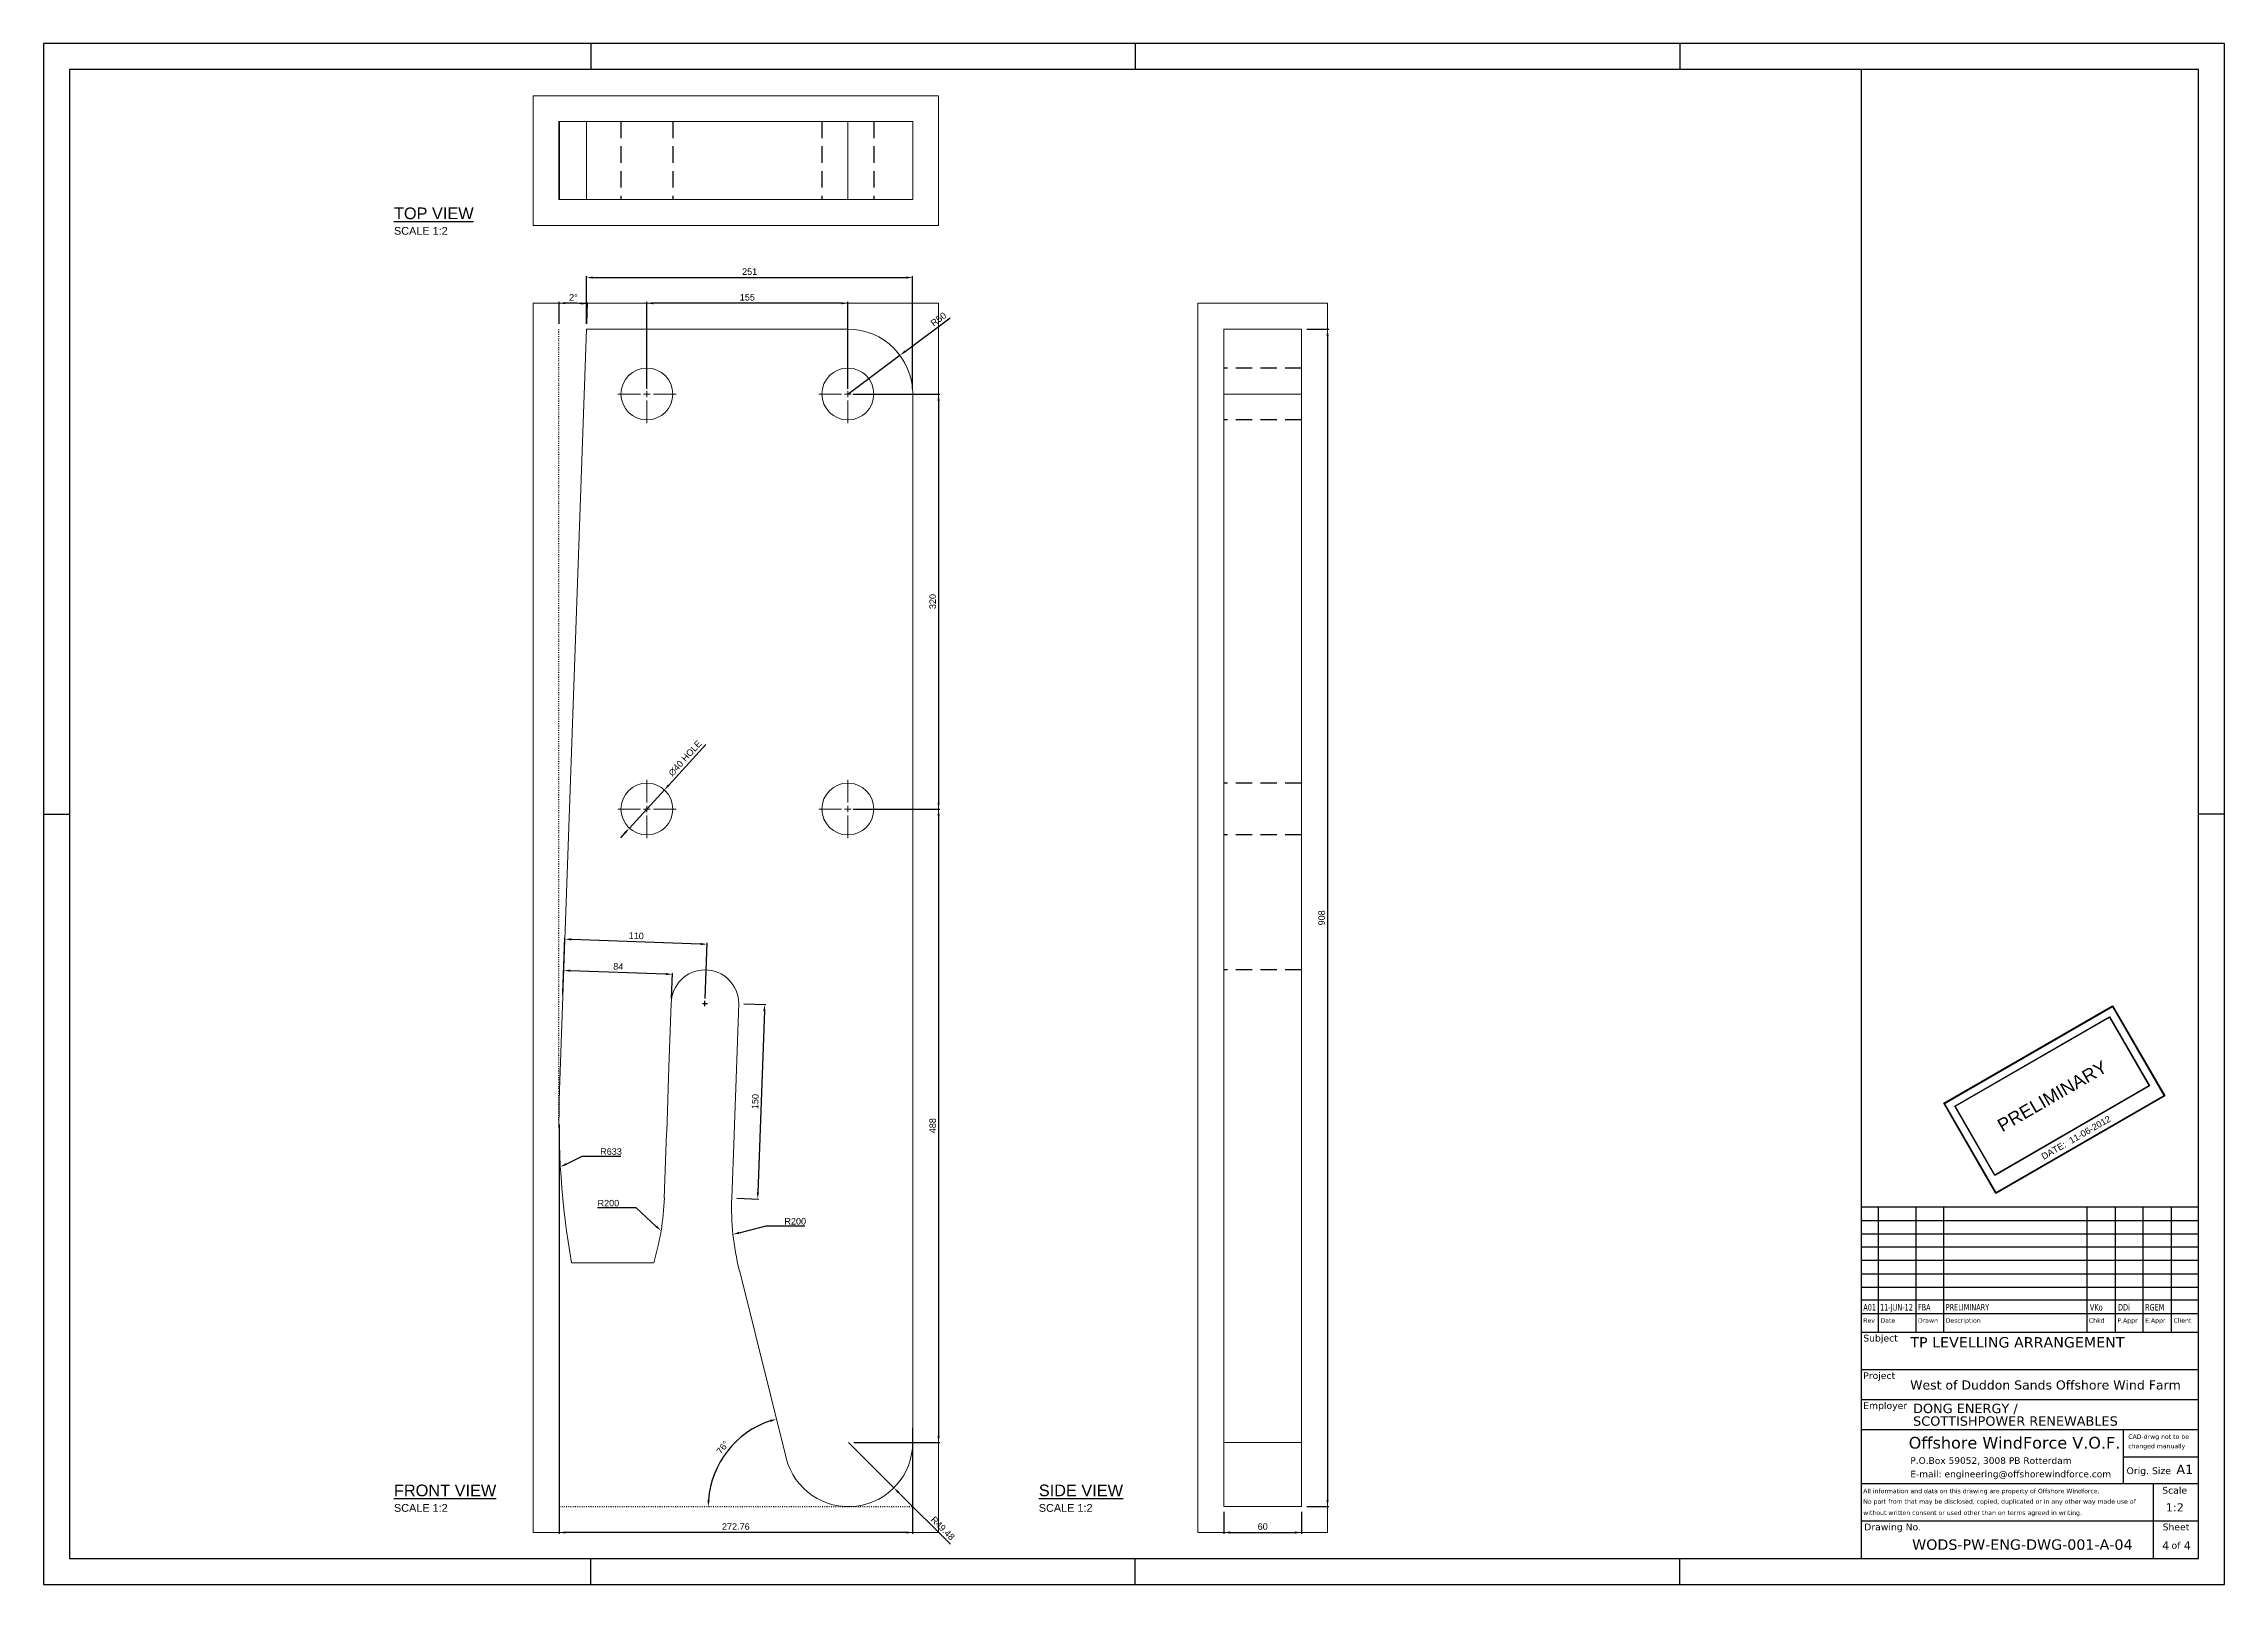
# Paper-space layout 'SHEET 4 OF' of a CAD drawing. Header units: millimetres. Extents: x 0 to 841, y 0 to 594.
# The model-space entities are those that its viewports show. They can reach past a viewport. Long polylines and large blocks are cut down to what shows.
import ezdxf
from ezdxf import colors
from ezdxf.entities.mleader import LeaderData, LeaderLine
from ezdxf.enums import TextEntityAlignment as Align
from ezdxf.math import Vec2, Vec3

# ---------------------------------------------------------------- set-up
doc = ezdxf.new("R2010")
doc.units = ezdxf.units.MM
doc.header["$MEASUREMENT"] = 0
doc.header["$PDMODE"] = 35
for name, pattern in [('CENTER2', [28.575, 19.05, -3.175, 3.175, -3.175]), ('DOT', [0.25, 0, -0.25]), ('HIDDEN2', [4.7625, 3.175, -1.5875])]:
    doc.linetypes.add(name, pattern=pattern)
doc.layers.get('Defpoints').update_dxf_attribs({"color": 244})
for name, color, linetype in [('00_pen 0.10', 140, 'Continuous'), ('00_pen 0.35', 11, 'Continuous'), ('00_pen 0.50', 10, 'Continuous'), ('00_PEN_Breakline', 2, 'HIDDEN2'), ('00_PEN_Centerline', 56, 'CENTER2'), ('00_PEN_Dimensions&Text', 1, 'Continuous'), ('00_PEN_Dot', 40, 'DOT'), ('018', 1, 'Continuous'), ('050', 4, 'Continuous'), ('Dimension', 1, 'Continuous'), ('Tekst', 2, 'Continuous')]:
    doc.layers.add(name, color=color, linetype=linetype)
doc.layers.add('00_PEN_Helpline', color=6, linetype='Continuous', plot=False)
for name, color, linetype, lineweight in [('SE1-Anntotations', 3, 'Continuous', 0), ('SE1-Logo', 7, 'Continuous', 0), ('SE1-Titles', 3, 'Continuous', 0)]:
    doc.layers.add(name, color=color, linetype=linetype, lineweight=lineweight)
doc.styles.add('2.5mm', font='verdana.ttf', dxfattribs={"height": 2.5})
doc.styles.add('3.5mm', font='verdana.ttf', dxfattribs={"height": 3.5})
doc.styles.add('Arial', font='arial.ttf', dxfattribs={"height": 2.5})
doc.styles.add('Smit Company Font', font='verdana.ttf', dxfattribs={"height": 1})
doc.dimstyles.new('A1_TWD_STANDAARD', dxfattribs={"dimtxt": 2.5, "dimasz": 2.5, "dimexe": 0.5, "dimexo": 2, "dimgap": 1, "dimtad": 1, "dimdec": 0, "dimdsep": 46, "dimtxsty": 'Arial', "dimcen": 10, "dimclrd": 256, "dimclre": 256, "dimclrt": 256, "dimadec": 0, "dimazin": 0, "dimtfac": 1, "dimtdec": 0, "dimtmove": 0, "dimatfit": 0, "dimfxl": 0, "dimtolj": 1, "dimtzin": 0, "dimlwd": -1, "dimlwe": -1, "dimarcsym": 0})

# ---------------------------------------------------------------- blocks, each defined once
blk = doc.blocks.new('Layout Titleblock A1')
at = {"layer": '018'}
for p, q in [((-630, 594), (-630, 584)), ((-420, 594), (-420, 584)), ((-210, 594), (-210, 584)), ((-140, 10), (-140, 584)), ((-841, 297), (-831, 297)), ((0, 297), (-10, 297)), ((-140, 145.49), (-10, 145.49)), ((-133.36, 97.24), (-133.36, 145.49)), ((-118.91, 97.24), (-118.91, 145.49)), ((-108.22, 97.24), (-108.22, 145.49)), ((-52.98, 97.24), (-52.98, 145.49)), ((-42, 97.24), (-42, 145.49)), ((-31.32, 97.24), (-31.32, 145.49)), ((-20.34, 97.24), (-20.34, 145.49)), ((-140, 140.29), (-10, 140.29)), ((-140, 135.09), (-10, 135.09)), ((-140, 130.18), (-10, 130.18)), ((-140, 124.98), (-10, 124.98)), ((-140, 119.78), (-10, 119.78)), ((-140, 114.58), (-10, 114.58)), ((-140, 109.67), (-10, 109.67)), ((-140, 104.47), (-10, 104.47)), ((-140, 97.24), (-10, 97.24)), ((-140, 82.8), (-10, 82.8)), ((-140, 71.24), (-10, 71.24)), ((-38.89, 38.89), (-38.89, 59.69)), ((-38.89, 49.14), (-10, 49.14)), ((-140, 38.89), (-10, 38.89)), ((-27.33, 10), (-27.33, 38.89)), ((-140, 24.44), (-10, 24.44)), ((-630, 0), (-630, 10)), ((-420, 0), (-420, 10)), ((-210, 0), (-210, 10))]:
    blk.add_line(p, q, dxfattribs=at)
blk.add_lwpolyline([(0, 594), (-841, 594), (-841, 0), (0, 0), (0, 594)], close=True, dxfattribs=at)
at = {"layer": '050'}
blk.add_lwpolyline([(-831, 10), (-10, 10), (-10, 584), (-831, 584), (-831, 10)], close=True, dxfattribs=at)
at = {"layer": 'SE1-Anntotations', "color": 7, "linetype": 'Continuous', "lineweight": 30}
blk.add_line((-140, 59.69), (-10, 59.69), dxfattribs=at)
at = {"layer": 'SE1-Anntotations', "color": 7, "linetype": 'Continuous', "lineweight": 0, "style": '2.5mm'}
for s, height, p in [('Rev', 1.733, (-139.28, 100.86)), ('Date', 1.733, (-132.63, 100.86)), ('Drawn', 1.733, (-118.19, 100.86)), ('Description', 1.7333, (-107.5, 100.86)), ('Chkd', 1.733, (-52.26, 100.86)), ('P.Appr', 1.733, (-41.28, 100.86)), ('E.Appr', 1.733, (-30.59, 100.86)), ('Client', 1.733, (-19.62, 100.86)), ('Subject', 2.6, (-139.28, 93.63)), ('Project', 2.6, (-139.28, 79.19)), ('Employer', 2.6, (-139.28, 67.63)), ('CAD-drwg not to be', 1.7333, (-37.08, 56.08)), ('changed manually', 1.7333, (-37.08, 52.47)), ('Orig. Size', 2.6, (-37.73, 42.5)), ('All information and data on this drawing are property of Offshore Windforce.', 1.7333, (-139.28, 35.13)), ('without written consent or used other than on terms agreed in writing.', 1.7333, (-139.28, 26.76)), ('No part from that may be disclosed, copied, duplicated or in any other way made use of ', 1.7333, (-139.28, 31.09)), ('Drawing No.', 2.6, (-138.89, 20.83))]:
    blk.add_text(s, height=height, dxfattribs=at).set_placement(p)
at = {"layer": 'SE1-Anntotations', "color": 7, "linetype": 'Continuous', "lineweight": 13, "style": '2.5mm'}
blk.add_text('A1', height=3.611, dxfattribs=at).set_placement((-18.52, 42.5))
at = {"layer": 'SE1-Anntotations', "color": 7, "linetype": 'Continuous', "lineweight": 0, "style": '2.5mm'}
for s, p in [('Scale', (-19.18, 34.97)), ('Sheet', (-18.67, 20.83)), ('of', (-18.67, 13.72))]:
    blk.add_text(s, height=2.6, dxfattribs=at).set_placement(p, align=Align.CENTER)
at = {"layer": 'SE1-Logo', "color": 7, "linetype": 'Continuous', "lineweight": 0, "style": '2.5mm'}
blk.add_text('P.O.Box 59052, 3008 PB Rotterdam', height=2.538, dxfattribs=at).set_placement((-121.12, 46.46))
at = {"layer": 'SE1-Logo', "color": 7, "linetype": 'Continuous', "lineweight": 0, "insert": (-121.12, 40.54), "char_height": 2.538, "width": 80.4867, "attachment_point": 7, "line_spacing_factor": 1.016667, "style": '2.5mm'}
blk.add_mtext('\\fVerdana|b0|i0|c0|p0;E-mail: engineering@offshorewindforce.com', dxfattribs=at)
at = {"layer": 'Tekst', "style": '2.5mm'}
for s, height, p in [(' West of Duddon Sands Offshore Wind Farm', 3.5, (-122.7, 78.62)), ('Offshore WindForce V.O.F.', 4.5, (-121.74, 56.85))]:
    blk.add_text(s, height=height, dxfattribs=at).set_placement(p, align=Align.TOP_LEFT)
at = {"layer": 'Tekst', "insert": (-120.05, 69.64), "char_height": 3.6111, "width": 125.7433, "attachment_point": 1, "line_spacing_factor": 0.807692, "style": '2.5mm'}
blk.add_mtext('\\fVerdana|b0|i0|c0|p0;DONG ENERGY /\\PSCOTTISHPOWER RENEWABLES', dxfattribs=at)
blk = doc.blocks.new('*D258')
at = {"layer": '00_PEN_Dimensions&Text'}
for p, q in [((198.76, 485.91), (198.76, 494.45)), ((209.49, 485.91), (209.79, 494.26))]:
    blk.add_line(p, q, dxfattribs=at)
blk.add_arc((198.76, 184.92), 309.04, 88.42176, 89.5365, dxfattribs=at)
for points in [[(201.26, 493.53), (201.26, 494.36), (198.76, 493.95)], [(207.28, 494.25), (207.26, 493.42), (209.77, 493.76)]]:
    blk.add_solid(points, dxfattribs=at)
at = {"layer": 'Defpoints', "color": 0}
for p in [(206.1, 493.87), (198.76, 483.91, 44665.91), (209.42, 483.91, 44665.91), (198.96, 190.55, 44665.91), (198.76, 179.28, 44665.91)]:
    blk.add_point(p, dxfattribs=at)
at = {"layer": '00_PEN_Dimensions&Text', "insert": (204.3, 496.16), "char_height": 2.5, "attachment_point": 5, "rotation": 358.97913, "style": 'Arial'}
blk.add_mtext('\\A1;2°', dxfattribs=at)
blk = doc.blocks.new('*D259')
at = {"layer": '00_PEN_Dimensions&Text'}
for p, q in [((209.42, 485.91), (209.42, 504.31)), ((211.92, 503.81), (332.64, 503.81)), ((335.14, 460.91), (335.14, 504.31))]:
    blk.add_line(p, q, dxfattribs=at)
for points in [[(211.92, 504.23), (211.92, 503.4), (209.42, 503.81)], [(332.64, 504.23), (332.64, 503.4), (335.14, 503.81)]]:
    blk.add_solid(points, dxfattribs=at)
at = {"layer": 'Defpoints', "color": 0}
for p in [(335.14, 503.81), (209.42, 483.91), (335.14, 458.91)]:
    blk.add_point(p, dxfattribs=at)
at = {"layer": '00_PEN_Dimensions&Text', "insert": (272.28, 506.09), "char_height": 2.5, "attachment_point": 5, "style": 'Arial'}
blk.add_mtext('\\A1;251', dxfattribs=at)
blk = doc.blocks.new('*D273')
at = {"layer": '00_PEN_Dimensions&Text'}
for p, q in [((332.2, 475.33), (349.64, 488.31)), ((310.14, 458.91), (330.2, 473.84))]:
    blk.add_line(p, q, dxfattribs=at)
blk.add_solid([(331.95, 475.66), (332.45, 474.99), (330.2, 473.84)], dxfattribs=at)
at = {"layer": 'Defpoints', "color": 0}
for p in [(330.2, 473.84, 44665.91), (310.14, 458.91, 44665.91)]:
    blk.add_point(p, dxfattribs=at)
at = {"layer": '00_PEN_Dimensions&Text', "insert": (345.09, 487.76), "char_height": 2.5, "attachment_point": 5, "rotation": 36.65048, "style": 'Arial'}
blk.add_mtext('\\A1;R50', dxfattribs=at)
blk = doc.blocks.new('*D261')
at = {"layer": '00_PEN_Dimensions&Text'}
for p, q in [((312.14, 458.91), (345.64, 458.91)), ((345.14, 456.41), (345.14, 301.41)), ((312.14, 298.91), (345.64, 298.91))]:
    blk.add_line(p, q, dxfattribs=at)
for points in [[(344.72, 456.41), (345.55, 456.41), (345.14, 458.91)], [(344.72, 301.41), (345.55, 301.41), (345.14, 298.91)]]:
    blk.add_solid(points, dxfattribs=at)
at = {"layer": 'Defpoints', "color": 0}
for p in [(310.14, 458.91), (310.14, 298.91), (345.14, 298.91)]:
    blk.add_point(p, dxfattribs=at)
at = {"layer": '00_PEN_Dimensions&Text', "insert": (342.86, 378.91), "char_height": 2.5, "attachment_point": 5, "rotation": 90, "style": 'Arial'}
blk.add_mtext('\\A1;320', dxfattribs=at)
blk = doc.blocks.new('*D262')
at = {"layer": '00_PEN_Dimensions&Text'}
for p, q in [((232.64, 460.91), (232.64, 494.41)), ((307.64, 493.91), (235.14, 493.91)), ((310.14, 460.91), (310.14, 494.41))]:
    blk.add_line(p, q, dxfattribs=at)
for points in [[(235.14, 494.33), (235.14, 493.5), (232.64, 493.91)], [(307.64, 494.33), (307.64, 493.5), (310.14, 493.91)]]:
    blk.add_solid(points, dxfattribs=at)
at = {"layer": 'Defpoints', "color": 0}
for p in [(232.64, 493.91), (232.64, 458.91), (310.14, 458.91)]:
    blk.add_point(p, dxfattribs=at)
at = {"layer": '00_PEN_Dimensions&Text', "insert": (271.39, 496.19), "char_height": 2.5, "attachment_point": 5, "style": 'Arial'}
blk.add_mtext('\\A1;155', dxfattribs=at)
blk = doc.blocks.new('*D263')
at = {"layer": '00_PEN_Dimensions&Text'}
for p, q in [((200.29, 227.87), (201.05, 249.24)), ((253.37, 246.88), (203.53, 248.65)), ((255.12, 225.91), (255.88, 247.29))]:
    blk.add_line(p, q, dxfattribs=at)
for points in [[(203.55, 249.07), (203.52, 248.24), (201.03, 248.74)], [(253.38, 247.29), (253.35, 246.46), (255.86, 246.79)]]:
    blk.add_solid(points, dxfattribs=at)
at = {"layer": 'Defpoints', "color": 0}
for p in [(201.03, 248.74), (200.22, 225.87), (255.05, 223.91)]:
    blk.add_point(p, dxfattribs=at)
at = {"layer": '00_PEN_Dimensions&Text', "insert": (228.53, 250.04), "char_height": 2.5, "attachment_point": 5, "rotation": 357.95826, "style": 'Arial'}
blk.add_mtext('\\A1;110', dxfattribs=at)
blk = doc.blocks.new('*D264')
at = {"layer": '00_PEN_Dimensions&Text'}
for p, q in [((200.27, 227.4), (200.62, 237.18)), ((239.95, 235.28), (203.1, 236.6)), ((242.12, 225.91), (242.47, 235.69))]:
    blk.add_line(p, q, dxfattribs=at)
for points in [[(203.12, 237.01), (203.09, 236.18), (200.6, 236.69)], [(239.97, 235.7), (239.94, 234.87), (242.45, 235.19)]]:
    blk.add_solid(points, dxfattribs=at)
at = {"layer": 'Defpoints', "color": 0}
for p in [(200.6, 236.69), (200.2, 225.4), (242.05, 223.91)]:
    blk.add_point(p, dxfattribs=at)
at = {"layer": '00_PEN_Dimensions&Text', "insert": (221.61, 238.21), "char_height": 2.5, "attachment_point": 5, "rotation": 357.95826, "style": 'Arial'}
blk.add_mtext('\\A1;84', dxfattribs=at)
blk = doc.blocks.new('*D274')
at = {"layer": '00_PEN_Dimensions&Text'}
for p, q in [((310.4, 54.74), (327.89, 37.25)), ((329.66, 35.48), (349.68, 15.46))]:
    blk.add_line(p, q, dxfattribs=at)
blk.add_solid([(329.95, 35.77), (329.36, 35.18), (327.89, 37.25)], dxfattribs=at)
at = {"layer": 'Defpoints', "color": 0}
for p in [(310.4, 54.74, 44665.91), (327.89, 37.25, 44665.91)]:
    blk.add_point(p, dxfattribs=at)
at = {"layer": '00_PEN_Dimensions&Text', "insert": (346.75, 21.61), "char_height": 2.5, "attachment_point": 5, "rotation": 315, "style": 'Arial'}
blk.add_mtext('\\A1;R49.48', dxfattribs=at)
blk = doc.blocks.new('*D266')
at = {"layer": '00_PEN_Dimensions&Text'}
for p, q in [((312.14, 298.91), (345.64, 298.91)), ((345.14, 296.41), (345.14, 57.24)), ((312.4, 54.74), (345.64, 54.74))]:
    blk.add_line(p, q, dxfattribs=at)
for points in [[(344.72, 296.41), (345.55, 296.41), (345.14, 298.91)], [(344.72, 57.24), (345.55, 57.24), (345.14, 54.74)]]:
    blk.add_solid(points, dxfattribs=at)
at = {"layer": 'Defpoints', "color": 0}
for p in [(310.14, 298.91), (310.4, 54.74), (345.14, 54.74)]:
    blk.add_point(p, dxfattribs=at)
at = {"layer": '00_PEN_Dimensions&Text', "insert": (342.86, 176.83), "char_height": 2.5, "attachment_point": 5, "rotation": 90, "style": 'Arial'}
blk.add_mtext('\\A1;488', dxfattribs=at)
blk = doc.blocks.new('*D267')
at = {"layer": '00_PEN_Dimensions&Text'}
blk.add_arc((291.08, 30), 34.75, 108.15925, 175.87699, dxfattribs=at)
for points in [[(280.13, 63.42), (280.37, 62.62), (282.65, 63.71)], [(256.84, 32.48), (256, 32.51), (256.33, 30)]]:
    blk.add_solid(points, dxfattribs=at)
at = {"layer": 'Defpoints', "color": 0}
for p in [(268.3, 121.13, 44665.91), (269.04, 56.87), (286.39, 48.74, 44665.91), (198.76, 30, 44665.91), (335.14, 30, 44665.91)]:
    blk.add_point(p, dxfattribs=at)
at = {"layer": '00_PEN_Dimensions&Text', "insert": (261.9, 52.79), "char_height": 2.5, "attachment_point": 5, "rotation": 52.01812, "style": 'Arial'}
blk.add_mtext('\\A1;76°', dxfattribs=at)
blk = doc.blocks.new('*D268')
at = {"layer": '00_PEN_Dimensions&Text'}
for p, q in [((270.05, 223.84), (278.54, 223.54)), ((277.95, 221.06), (275.46, 151.09)), ((267.37, 148.87), (275.87, 148.57))]:
    blk.add_line(p, q, dxfattribs=at)
for points in [[(277.54, 221.07), (278.37, 221.04), (278.04, 223.56)], [(275.04, 151.1), (275.87, 151.07), (275.37, 148.59)]]:
    blk.add_solid(points, dxfattribs=at)
at = {"layer": 'Defpoints', "color": 0}
for p in [(268.05, 223.91), (265.38, 148.94), (275.37, 148.59)]:
    blk.add_point(p, dxfattribs=at)
at = {"layer": '00_PEN_Dimensions&Text', "insert": (274.43, 186.15), "char_height": 2.5, "attachment_point": 5, "rotation": 87.95826, "style": 'Arial'}
blk.add_mtext('\\A1;150', dxfattribs=at)
blk = doc.blocks.new('*D271')
at = {"layer": '00_PEN_Dimensions&Text'}
for p, q in [((198.76, 177.28), (198.76, 19.5)), ((335.14, 60.32), (335.14, 19.5)), ((332.64, 20), (201.26, 20))]:
    blk.add_line(p, q, dxfattribs=at)
for points in [[(201.26, 20.42), (201.26, 19.58), (198.76, 20)], [(332.64, 20.42), (332.64, 19.58), (335.14, 20)]]:
    blk.add_solid(points, dxfattribs=at)
at = {"layer": 'Defpoints', "color": 0}
for p in [(198.76, 179.28), (335.14, 62.32), (198.76, 20)]:
    blk.add_point(p, dxfattribs=at)
at = {"layer": '00_PEN_Dimensions&Text', "insert": (266.95, 22.28), "char_height": 2.5, "attachment_point": 5, "style": 'Arial'}
blk.add_mtext('\\A1;272.76', dxfattribs=at)
blk = doc.blocks.new('*D367')
at = {"layer": '00_PEN_Dimensions&Text'}
for p, q in [((455.14, 28), (455.14, 19.5)), ((485.14, 28), (485.14, 19.5)), ((457.64, 20), (482.64, 20))]:
    blk.add_line(p, q, dxfattribs=at)
for points in [[(457.64, 20.42), (457.64, 19.58), (455.14, 20)], [(482.64, 20.42), (482.64, 19.58), (485.14, 20)]]:
    blk.add_solid(points, dxfattribs=at)
at = {"layer": 'Defpoints', "color": 0}
for p in [(455.14, 30, 44665.91), (485.14, 30, 44665.91), (485.14, 20)]:
    blk.add_point(p, dxfattribs=at)
at = {"layer": '00_PEN_Dimensions&Text', "insert": (470.14, 22.28), "char_height": 2.5, "attachment_point": 5, "style": 'Arial'}
blk.add_mtext('\\A1;60', dxfattribs=at)
blk = doc.blocks.new('*D368')
at = {"layer": '00_PEN_Dimensions&Text'}
for p, q in [((487.14, 483.91), (495.64, 483.91)), ((495.14, 481.41), (495.14, 32.5)), ((487.14, 30), (495.64, 30))]:
    blk.add_line(p, q, dxfattribs=at)
for points in [[(494.72, 481.41), (495.55, 481.41), (495.14, 483.91)], [(494.72, 32.5), (495.55, 32.5), (495.14, 30)]]:
    blk.add_solid(points, dxfattribs=at)
at = {"layer": 'Defpoints', "color": 0}
for p in [(485.14, 483.91), (485.14, 30), (495.14, 30)]:
    blk.add_point(p, dxfattribs=at)
at = {"layer": '00_PEN_Dimensions&Text', "insert": (492.86, 256.96), "char_height": 2.5, "attachment_point": 5, "rotation": 90, "style": 'Arial'}
blk.add_mtext('\\A1;908', dxfattribs=at)
blk = doc.blocks.new('*U373')
at = {"layer": '00_pen 0.10', "color": 12}
for points in [[(-34.48, -3.02), (34.47, -3.02), (34.47, -33.85), (-34.48, -33.85)], [(-34.38, -3.12), (34.38, -3.12), (34.38, -33.75), (-34.38, -33.75)]]:
    blk.add_lwpolyline(points, close=True, dxfattribs=at)
at = {"layer": '00_pen 0.50', "color": 12}
for points in [[(-37.6, 0.1), (37.6, 0.1), (37.6, -40.1), (-37.6, -40.1)], [(-37.5, 0), (37.5, 0), (37.5, -40), (-37.5, -40)], [(-37.4, -0.1), (37.4, -0.1), (37.4, -39.9), (-37.4, -39.9)]]:
    blk.add_lwpolyline(points, close=True, dxfattribs=at)
at = {"layer": '00_pen 0.10', "color": 12, "insert": (-4.88, -36.88), "char_height": 2.5, "width": 57.5, "attachment_point": 6, "style": 'Arial'}
blk.add_mtext('DATE:', dxfattribs=at)
at = {"layer": '00_pen 0.10', "color": 12, "style": 'Arial'}
blk.add_attdef('DD/MM/YYYY', text='', height=2.5, dxfattribs=at).set_placement((-2.83, -36.88), align=Align.MIDDLE_LEFT)
at = {"layer": '00_PEN_Dimensions&Text', "color": 12, "insert": (0, -18.44), "char_height": 5, "width": 71.875, "attachment_point": 5, "style": 'Arial'}
blk.add_mtext('PRELIMINARY', dxfattribs=at)
blk = doc.blocks.new('*D392')
at = {"layer": '00_PEN_Dimensions&Text'}
for p, q in [((241.08, 308.13), (255.43, 323.81)), ((225.89, 291.54), (239.39, 306.29)), ((224.2, 289.69), (222.51, 287.85))]:
    blk.add_line(p, q, dxfattribs=at)
for points in [[(240.77, 308.41), (241.39, 307.85), (239.39, 306.29)], [(223.89, 289.97), (224.5, 289.41), (225.89, 291.54)]]:
    blk.add_solid(points, dxfattribs=at)
at = {"layer": 'Defpoints', "color": 0}
for p in [(239.39, 306.29, 44665.91), (225.89, 291.54, 44665.91)]:
    blk.add_point(p, dxfattribs=at)
at = {"layer": '00_PEN_Dimensions&Text', "insert": (247.37, 318.48), "char_height": 2.5, "attachment_point": 5, "rotation": 47.52579, "style": 'Arial'}
blk.add_mtext('\\A1;∅40 HOLE', dxfattribs=at)
blk = doc.blocks.new('SW_CENTERMARKSYMBOL_4')
at = {"color": 0, "linetype": 'Continuous', "lineweight": 0}
for p, q in [((0, 1), (0, 4.5)), ((-1, 0), (-4.5, 0)), ((0, 0), (-0.5, 0)), ((0, 0), (0, 0.5)), ((0, 0), (0, -0.5)), ((0, 0), (0.5, 0)), ((1, 0), (4.5, 0)), ((0, -1), (0, -4.5))]:
    blk.add_line(p, q, dxfattribs=at)
blk = doc.blocks.new('SW_CENTERMARKSYMBOL_5')
at = {"color": 0, "linetype": 'Continuous', "lineweight": 0}
for p, q in [((0, 1), (0, 4.5)), ((-1, 0), (-4.5, 0)), ((0, 0), (-0.5, 0)), ((0, 0), (0, 0.5)), ((0, 0), (0, -0.5)), ((0, 0), (0.5, 0)), ((1, 0), (4.5, 0)), ((0, -1), (0, -4.5))]:
    blk.add_line(p, q, dxfattribs=at)
blk = doc.blocks.new('SW_CENTERMARKSYMBOL_6')
at = {"color": 0, "linetype": 'Continuous', "lineweight": 0}
for p, q in [((0, 1), (0, 4.5)), ((-1, 0), (-4.5, 0)), ((0, 0), (-0.5, 0)), ((0, 0), (0, 0.5)), ((0, 0), (0, -0.5)), ((0, 0), (0.5, 0)), ((1, 0), (4.5, 0)), ((0, -1), (0, -4.5))]:
    blk.add_line(p, q, dxfattribs=at)
blk = doc.blocks.new('SW_CENTERMARKSYMBOL_7')
at = {"color": 0, "linetype": 'Continuous', "lineweight": 0}
for p, q in [((0, 1), (0, 4.5)), ((-1, 0), (-4.5, 0)), ((0, 0), (-0.5, 0)), ((0, 0), (0, 0.5)), ((0, 0), (0, -0.5)), ((0, 0), (0.5, 0)), ((1, 0), (4.5, 0)), ((0, -1), (0, -4.5))]:
    blk.add_line(p, q, dxfattribs=at)

msp = doc.modelspace()

# ---------------------------------------------------------------- linework, layer by layer
at = {"layer": '00_pen 0.35', "linetype": 'Continuous', "lineweight": 15}
for p, q in [((1411, 1062.9), (1411, 1002.9)), ((1411, 1062.9), (1411.4, 1062.9)), ((1432.3, 1062.9), (1411.4, 1062.9)), ((1411.4, 1062.9), (1411.4, 1002.9)), ((1432.3, 1002.9), (1432.3, 1062.9)), ((1633.8, 1062.9), (1432.3, 1062.9)), ((1633.8, 1002.9), (1633.8, 1062.9)), ((1683.8, 1062.9), (1633.8, 1062.9)), ((1683.8, 1002.9), (1683.8, 1062.9)), ((1411, 1002.9), (1411.4, 1002.9)), ((1432.3, 1002.9), (1411.4, 1002.9)), ((1633.8, 1002.9), (1432.3, 1002.9)), ((1683.8, 1002.9), (1633.8, 1002.9)), ((1432.3, 676.9), (1411.4, 90.2)), ((1633.8, 676.9), (1432.3, 676.9)), ((2021.4, 626.9), (2021.4, 676.9)), ((2021.4, 676.9), (2081.4, 676.9)), ((2081.4, 626.9), (2081.4, 676.9)), ((1683.8, -181.5), (1683.8, 626.9)), ((2021.4, -181.5), (2021.4, 626.9)), ((2021.4, 626.9), (2081.4, 626.9)), ((2081.4, -181.5), (2081.4, 626.9)), ((1495.8, 107.9), (1497.6, 156.9)), ((1549.6, 156.9), (1547.8, 106)), ((1494.1, 57.9), (1495.8, 107.9)), ((1547.8, 106), (1546, 56.1)), ((1492.2, 6.9), (1494, 56.9)), ((1494, 56.9), (1494.1, 57.9)), ((1546, 55.1), (1544.2, 6.9)), ((1546, 56.1), (1546, 55.1)), ((1420.8, -43.1), (1484, -43.1)), ((1550.1, -48.7), (1586.3, -193.5)), ((2021.4, -230.9), (2021.4, -181.5)), ((2021.4, -181.5), (2081.4, -181.5)), ((2081.4, -230.9), (2081.4, -181.5)), ((2021.4, -230.9), (2081.4, -230.9))]:
    msp.add_line(p, q, dxfattribs=at)
for centre in [(1478.8, 626.9), (1633.8, 626.9), (1478.8, 306.9), (1633.8, 306.9)]:
    msp.add_circle(centre, 20, dxfattribs=at)
for centre, radius, start, end in [((1633.8, 626.9), 50, 0, 90), ((1523.6, 156.9), 26, 0, 180), ((2043.8, 67.6), 632.8, 177.9583, 190.0785), ((1292.4, 14.1), 200, 343.3847, 357.9583), ((1744.1, -0.2), 200, 177.9583, 194.0362), ((1634.3, -181.5), 49.5, 194.0362, 0)]:
    msp.add_arc(centre, radius, start, end, dxfattribs=at)
at = {"layer": '00_PEN_Breakline'}
for p, q in [((1458.8, 1062.9), (1458.8, 1002.9)), ((1498.8, 1062.9), (1498.8, 1002.9)), ((1613.8, 1062.9), (1613.8, 1002.9)), ((1653.8, 1062.9), (1653.8, 1002.9)), ((2081.4, 646.9), (2021.4, 646.9)), ((2081.4, 606.9), (2021.4, 606.9)), ((2081.4, 326.9), (2021.4, 326.9)), ((2081.4, 286.9), (2021.4, 286.9)), ((2081.4, 182.9), (2021.4, 182.9))]:
    msp.add_line(p, q, dxfattribs=at)
at = {"layer": '00_PEN_Dimensions&Text'}
for p, q in [((1521.6, 156.9), (1525.6, 156.9)), ((1523.6, 154.9), (1523.6, 158.9))]:
    msp.add_line(p, q, dxfattribs=at)
at = {"layer": '00_PEN_Dot'}
for p, q in [((1411, 67.6), (1411, 676.9)), ((1411, -230.9), (1683.8, -230.9))]:
    msp.add_line(p, q, dxfattribs=at)

# ---------------------------------------------------------------- block references
at = {"layer": '00_PEN_Centerline', "linetype": 'Continuous', "lineweight": 0, "xscale": 5, "yscale": 5, "zscale": 5}
for name, p in [('SW_CENTERMARKSYMBOL_7', (1478.8, 626.9)), ('SW_CENTERMARKSYMBOL_4', (1633.8, 626.9)), ('SW_CENTERMARKSYMBOL_6', (1478.8, 306.9)), ('SW_CENTERMARKSYMBOL_5', (1633.8, 306.9))]:
    msp.add_blockref(name, p, dxfattribs=at)

psp = doc.layouts.new('SHEET 4 OF')

# ---------------------------------------------------------------- block references
at = {"layer": '00_PEN_Dimensions&Text', "color": 12, "rotation": 29.99999999999999}
psp.add_blockref('*U373', (765.3903, 204.2165), dxfattribs=at).add_auto_attribs({'DD/MM/YYYY': '11-06-2012'})
at = {"layer": 'Dimension'}
psp.add_blockref('Layout Titleblock A1', (841, 0), dxfattribs=at)

# ---------------------------------------------------------------- texts
at = {"layer": '00_PEN_Dimensions&Text', "char_height": 5, "width": 85.230758, "attachment_point": 1, "style": 'Arial'}
for s, insert in [('\\A1;{\\H0.9x;\\LTOP VIEW\\P\\H0.66667x;\\lSCALE 1:2}', (135.108, 530.8263)), ('\\A1;{\\H0.9x;\\LFRONT VIEW\\P\\H0.66667x;\\lSCALE 1:2}', (135.108, 38.48)), ('\\A1;{\\H0.9x;\\LSIDE VIEW\\P\\H0.66667x;\\lSCALE 1:2}', (383.7846, 38.48))]:
    psp.add_mtext(s, dxfattribs=dict(at, insert=insert))
at = {"layer": 'SE1-Titles', "color": 3, "linetype": 'Continuous', "lineweight": 0, "style": 'Smit Company Font', "width": 0.611111}
for s, p in [('A01', (701.7562, 105.5698)), ('11-JUN-12', (708.2027, 105.5698)), ('FBA', (722.8049, 105.5873)), ('PRELIMINARY', (733.501, 105.5916)), ('VKo', (789.1351, 105.5747)), ('DDi', (799.9869, 105.5747)), ('RGEM', (810.3957, 105.5747))]:
    psp.add_text(s, height=2.5, dxfattribs=at).set_placement(p)
at = {"layer": 'SE1-Titles', "color": 3, "linetype": 'Continuous', "lineweight": 0}
for s, height, style, p in [('1:2', 3.12577, '2.5mm', (821.8979, 28.1226)), ('WODS-PW-ENG-DWG-001-A-04 ', 4, '3.5mm', (763.954, 13.3489))]:
    psp.add_text(s, height=height, dxfattribs=dict(at, style=style)).set_placement(p, align=Align.CENTER)
at = {"layer": 'SE1-Titles', "color": 3, "linetype": 'Continuous', "lineweight": 0, "style": '2.5mm'}
for p in [(817.0084, 13.4243), (825.3273, 13.4243)]:
    psp.add_text('4', height=3.1258, dxfattribs=at).set_placement(p)
at = {"layer": 'SE1-Titles', "color": 3, "linetype": 'Continuous', "lineweight": 0, "insert": (719.8936, 95.325), "char_height": 4, "width": 84.378878, "attachment_point": 1, "line_spacing_factor": 0.96, "style": '2.5mm'}
psp.add_mtext('TP LEVELLING ARRANGEMENT', dxfattribs=at)

# ---------------------------------------------------------------- dimensions: what is measured, and where the dimension line sits
at = {"layer": '00_PEN_Dimensions&Text'}
for base, p1, p2, override, picture, middle in [((335.1378, 503.8132), (209.4173, 483.9127), (335.1378, 458.9127), {"dimlfac": -2}, '*D259', (272.2775, 506.0897)), ((232.6378, 493.9127), (310.1378, 458.9127), (232.6378, 458.9127), {"dimlfac": -2}, '*D262', (271.3878, 496.1891)), ((198.758, 20), (335.1378, 62.3187), (198.758, 179.2783), {"dimdec": 2, "dimlfac": -2}, '*D271', (266.9479, 22.2764)), ((485.1378, 20), (455.1378, 30, 44665.9079), (485.1378, 30, 44665.9079), {"dimlfac": -2}, '*D367', (470.1378, 22.2764))]:
    dim = psp.add_linear_dim(base=base, p1=p1, p2=p2, dimstyle='A1_TWD_STANDAARD', override=override, dxfattribs=at)
    dim.commit()
    dim.dimension.update_dxf_attribs({"geometry": picture, "text_midpoint": middle})
for base, line1, line2, picture, middle in [((206.099, 493.8669), ((209.4173, 483.9127, 44665.9079), (198.9588, 190.5501, 44665.9079)), ((198.758, 179.2783, 44665.9079), (198.758, 483.9127, 44665.9079)), '*D258', (204.3042, 496.1598)), ((269.0434, 56.8681), ((198.758, 30, 44665.9079), (335.1378, 30, 44665.9079)), ((268.2976, 121.1281, 44665.9079), (286.3946, 48.7404, 44665.9079)), '*D267', (261.896, 52.7859))]:
    dim = psp.add_angular_dim_2l(base=base, line1=line1, line2=line2, dimstyle='A1_TWD_STANDAARD', override={"dimlfac": -2}, dxfattribs=at)
    dim.commit()
    dim.dimension.update_dxf_attribs({"geometry": picture, "text_midpoint": middle})
for center, mpoint, override, picture, middle in [((310.1378, 458.9127, 44665.9079), (330.1951, 473.836, 44665.9079), {"dimlfac": -2}, '*D273', (346.4492, 485.9296)), ((310.3968, 54.741, 44665.9079), (327.8913, 37.2465, 44665.9079), {"dimdec": 2, "dimlfac": -2}, '*D274', (345.1378, 20))]:
    dim = psp.add_radius_dim(center=center, mpoint=mpoint, dimstyle='A1_TWD_STANDAARD', override=override, dxfattribs=at)
    dim.commit()
    dim.dimension.update_dxf_attribs({"geometry": picture, "text_midpoint": middle, "dimtype": 164})
for base, p1, p2, picture, middle in [((495.1378, 30), (485.1378, 483.9127), (485.1378, 30), '*D368', (492.8613, 256.9563)), ((345.1378, 298.9127), (310.1378, 458.9127), (310.1378, 298.9127), '*D261', (342.8605, 378.9127)), ((345.1378, 54.741), (310.1378, 298.9127), (310.3968, 54.741), '*D266', (342.8613, 176.8268))]:
    dim = psp.add_linear_dim(base=base, p1=p1, p2=p2, angle=90, dimstyle='A1_TWD_STANDAARD', override={"dimlfac": -2}, dxfattribs=at)
    dim.commit()
    dim.dimension.update_dxf_attribs({"geometry": picture, "text_midpoint": middle})
dim = psp.add_diameter_dim_2p(p1=(225.8852, 291.5369, 44665.9079), p2=(239.3904, 306.2885, 44665.9079), text='<> HOLE', dimstyle='A1_TWD_STANDAARD', override={"dimlfac": -2}, dxfattribs=at)
dim.commit()
dim.dimension.update_dxf_attribs({"geometry": '*D392', "text_midpoint": (249.0982, 316.8924), "dimtype": 163})
for p1, p2, distance, picture, middle in [((255.048, 223.9127), (200.2179, 225.8674), -22.8889, '*D263', (228.5295, 250.0394)), ((242.048, 223.9127), (200.2014, 225.4045), -11.2878, '*D264', (221.608, 238.2143)), ((268.048, 223.9127), (265.3754, 148.9444), 10, '*D268', (274.4304, 186.1534))]:
    dim = psp.add_aligned_dim(p1=p1, p2=p2, distance=distance, dimstyle='A1_TWD_STANDAARD', override={"dimlfac": -2}, dxfattribs=at)
    dim.commit()
    dim.dimension.update_dxf_attribs({"geometry": picture, "text_midpoint": middle})

# ---------------------------------------------------------------- leaders
ml = psp.add_multileader_mtext('Standard', dxfattribs=at)
ml.set_content('R633', color=256, style='Arial')
ml.set_leader_properties(color=256, linetype='ByLayer', lineweight=-1)
ml.build(insert=Vec2(0, 0))
ml.multileader.update_dxf_attribs({"text_left_attachment_type": 5, "text_right_attachment_type": 5, "dogleg_length": 5, "arrow_head_size": 2.5})
ctx = ml.context
ctx.base_point, ctx.char_height, ctx.arrow_head_size, ctx.plane_origin = Vec3(212.6438, 165.1021), 2.5, 2.5, Vec3(199.2901, 160.9364)
ctx.left_attachment, ctx.right_attachment = 5, 5
notes = []
notes.append((ctx, [(0, (1, 1, 0), (207.6438, 165.1021), (1, 0), 5, [(0, [(199.2901, 160.9364)], 0, [])])]))
ctx.mtext.insert, ctx.mtext.flow_direction = Vec3(214.6438, 168.1123), 5
ml = psp.add_multileader_mtext('Standard', dxfattribs=at)
ml.set_content('R200', color=256, style='Arial')
ml.set_leader_properties(color=256, linetype='ByLayer', lineweight=-1)
ml.build(insert=Vec2(0, 0))
ml.multileader.update_dxf_attribs({"text_left_attachment_type": 5, "text_right_attachment_type": 5, "dogleg_length": 5, "arrow_head_size": 2.5})
ctx = ml.context
ctx.base_point, ctx.char_height, ctx.arrow_head_size, ctx.plane_origin = Vec3(211.6306, 145.2195), 2.5, 2.5, Vec3(238.1164, 136.2976)
ctx.left_attachment, ctx.right_attachment = 5, 5
notes.append((ctx, [(0, (1, 1, 0), (228.5382, 145.2195), (-1, 0), 5, [(0, [(238.1164, 136.2976)], 0, [])])]))
ctx.mtext.insert, ctx.mtext.flow_direction = Vec3(213.6306, 148.2298), 5
ml = psp.add_multileader_mtext('Standard', dxfattribs=at)
ml.set_content('R200', color=256, style='Arial')
ml.set_leader_properties(color=256, linetype='ByLayer', lineweight=-1)
ml.build(insert=Vec2(0, 0))
ml.multileader.update_dxf_attribs({"text_left_attachment_type": 5, "text_right_attachment_type": 5, "dogleg_length": 5, "arrow_head_size": 2.5})
ctx = ml.context
ctx.base_point, ctx.char_height, ctx.arrow_head_size, ctx.plane_origin = Vec3(283.6834, 138.2179), 2.5, 2.5, Vec3(265.8592, 134.9336)
ctx.left_attachment, ctx.right_attachment = 5, 5
notes.append((ctx, [(0, (1, 1, 0), (278.6834, 138.2179), (1, 0), 5, [(0, [(265.8592, 134.9336)], 0, [])])]))
ctx.mtext.insert, ctx.mtext.flow_direction = Vec3(285.6834, 141.2282), 5
for ctx, leaders in notes:
    for number, flags, end, landing, length, lines in leaders:
        leader = LeaderData()
        leader.index, (leader.has_last_leader_line, leader.has_dogleg_vector, leader.attachment_direction) = number, flags
        leader.last_leader_point, leader.dogleg_vector, leader.dogleg_length = Vec3(end), Vec3(landing), length
        for number, points, colour, breaks in lines:
            line = LeaderLine()
            line.index, line.vertices, line.color, line.breaks = number, Vec3.list(points), colors.encode_raw_color(colour), breaks
            leader.lines.append(line)
        ctx.leaders.append(leader)

# ---------------------------------------------------------------- viewports
at = {"layer": '00_PEN_Helpline', "view_target_point": (415324.5437, 30422.4503)}
for center, size, view_center_point, view_height, status in [((266.9479, 548.9127), (156.3798, 50), (-413777.1512, -29389.5873), 100, 4), ((470.1378, 256.9563), (50, 473.91268), (-413273.1149, -30199.481), 947.82536, 3)]:
    psp.add_viewport(center=center, size=size, view_center_point=view_center_point, view_height=view_height, status=status, dxfattribs=at)
psp.add_viewport(center=(266.9479, 256.9563), size=(156.3798, 473.91268), view_center_point=(-413777.1512, -30199.481), view_height=947.82536, dxfattribs=at)

doc.saveas('drawing.dxf')
